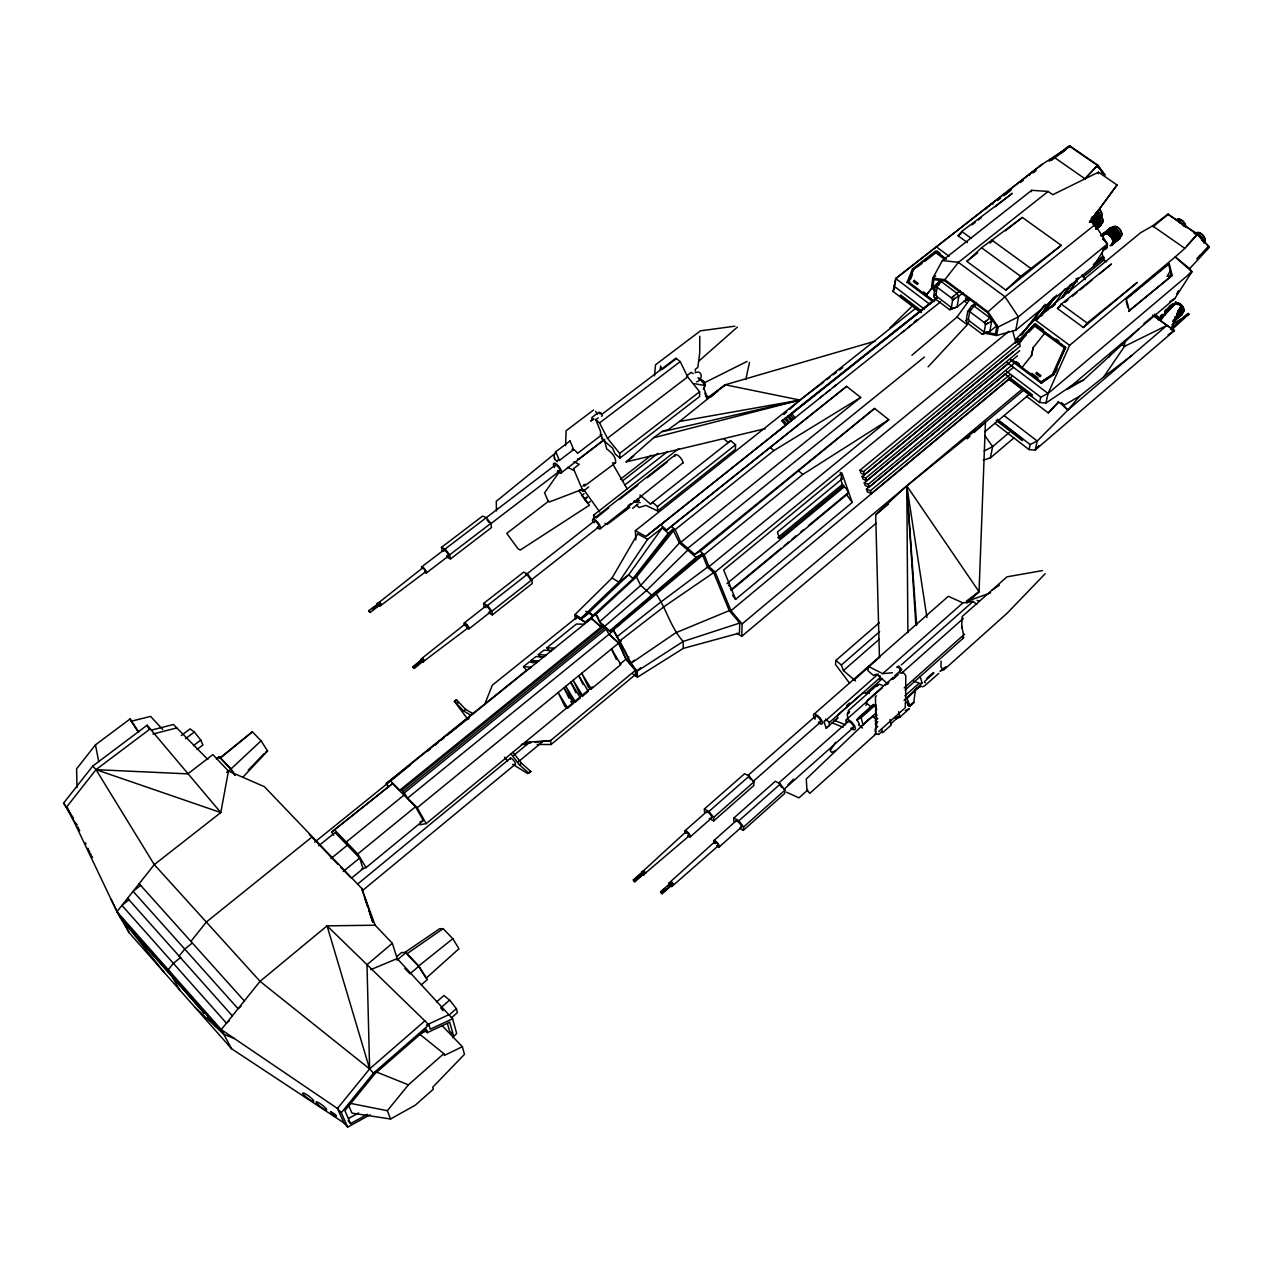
<?xml version="1.0" encoding="UTF-8"?>
<svg xmlns="http://www.w3.org/2000/svg" width="1273" height="1273" viewBox="0 0 1273 1273"><rect width="100%" height="100%" fill="white"/><g stroke="black" fill="none" stroke-linecap="round" stroke-linejoin="round"><path stroke-width="1.5" d="M660.942 892.373L664.983 888.57M699.8 336.311L699.72 353.082L697.827 367.356L695.424 369.186L695.169 371.159M905.31 702.585L905.294 707.693L878.656 731.577M905.66 702.282L905.787 675.581L903.05 672.208M704.51 812.476L704.399 808.976L744.61 773.713L749.24 776.069L753.855 781.988L753.823 785.536L713.723 820.91L709.156 818.412M639.937 494.958L650.455 504.028L730.654 440.697L735.571 444.77L735.46 449.258L657.632 510.966L645.968 505.381L639.126 507.513L636.373 505.126M557.303 461.542L554.598 459.187L554.344 456.657M941.097 661.148L940.938 666.877L943.595 670.123L1007.293 613.061L1045.149 573.741M696.108 557.399L679.432 542.95L672.812 529.425L668.261 533.26L662.167 527.977L647.591 539.338L637.662 533.848L612.027 578.037L575.014 614.573L581.013 618.264L589.128 612.313L592.836 615.655L595.318 613.65L599.599 621.797L609.672 630.931L696.108 557.399L701.614 554.328L702.664 555.235L707.454 567.217L713.692 572.627L729.254 610.626L739.74 623.038L739.438 633.079L683.267 648.418L637.487 677.172L632.649 673.91M736.828 633.302L741.729 636.341L742.127 623.929L730.988 610.738L715.171 572.07L708.95 566.676L704.16 554.662L700.214 551.257L694.708 554.36L680.784 542.282L675.183 529.632L671.301 526.274L666.75 530.141L660.687 524.874L645.904 536.506L635.37 530.682L915.844 308.161M565.562 445.63L566.087 430.767L593.6 409.97M966.844 603.163L979.032 591.706L985.445 422.286L1023.46 390.397M961.656 628.003L962.133 616.562L1006.959 576.844L1042.539 570.575M379.863 602.702L368.756 610.626L369.17 611.47M368.836 611.151L369.822 611.804M1124.871 340.464L1124.489 346.383L1103.691 376.935L1079.599 396.205L1063.369 405.594L1058.149 401.886M379.449 606.028L378.686 605.932M370.204 612.456L380.834 604.039M733.694 821.292L733.932 817.934L775.321 781.272L780.317 783.993L784.964 790.167L784.566 793.588L743.305 830.346L740.011 828.437M743.305 830.346L743.575 827.004L738.881 820.783L733.932 817.934M853.96 680.148L880.041 656.788M654.449 375.869L655.563 364.762L700.436 330.837L734.871 326.19M660.146 370.523L660.623 365.988L661.976 369.6L676.504 358.588M879.468 622.577L835.931 660.385L835.502 664.474L849.616 683.267M879.961 677.793L829.407 722.428L829.057 725.674L826.225 728.204L823.949 721.759M422.445 568.267L424.37 569.19L425.643 571.768L379.593 606.394M920.618 312.362L893.057 291.469L895.731 278.564L1040.343 165.585L1070.132 146.045L1097.756 165.14L1104.869 174.974L1097.549 165.554L1069.129 145.902L1049.207 161.194M894.935 285.2L895.731 278.564L1042.555 164.058M915.335 691.048L913.728 702.362L909.606 706.054M934.875 290.021L932.838 287.109L933.889 279.63L945.043 281.031L987.434 312.633L996.823 326.652L995.438 334.019L986.034 332.221M938.917 285.009L935.098 287.03L938.917 281.81L941.193 281.54L956.994 293.331L958.76 296.641L957.121 306.92L949.594 309.689L951.902 307.843L937.199 296.8L936.053 294.652L937.421 285.2L935.098 287.03L933.73 296.482L934.891 298.63L949.594 309.689L957.121 306.92L967.735 298.407L967.448 300.157L965.427 298.646M938.408 285.263L938.917 281.81L941.59 279.694M875.76 716.206L875.665 710.493L876.636 709.634L875.458 704.971L868.807 708.488M951.09 309.53L952.57 300.11L951.408 297.946L936.594 286.855L941.193 281.54M848.82 713.341L849.537 711.766L847.118 713.994L847.85 717.892M997.395 325.252L989.805 331.426L982.231 334.226L967.289 322.992L966.143 320.844L967.703 311.455L971.506 306.156L976.089 302.481M987.434 331.632L982.231 334.226L984.538 332.348L969.596 321.13L968.451 318.982L969.708 311.471M859.291 725.228L859.355 724.894A6.572 2.514 48.4 0 0 856.888 719.913L874.074 704.653M983.79 334.099L985.461 324.742L984.3 322.562L969.246 311.296L967.703 311.455M989.805 331.426L991.667 321.226L989.917 317.9L973.861 305.918L971.506 306.156M877.065 686.306L879.134 684.158L882.38 685.351M231.606 1048.777L221.263 1029.634L116.941 911.691L66.896 806.668L96.016 769.64L220.786 812.572L147.127 725.212L92.754 766.06L96.016 769.64L187.783 773.873L212.846 754.618L228.472 771.04L220.786 812.572L154.288 864.622L116.941 911.691L129.146 932.711L231.606 1048.777L343.933 1122.897L347.688 1127.098L370.061 1114.782M984.315 333.16L996.568 335.515L998.159 327.034L988.007 311.869L944.821 279.678L932.775 278.182L931.55 286.791L934.875 291.533M1031.464 191.65L1031.719 190.298L1048.14 191.459L1052.771 194.721L1098.504 172.157L1117.042 184.999L1089.545 222.425L1117.042 184.999M887.552 683.649L887.647 683.171A6.508 2.626 48.2 0 1 888.856 682.503M983.281 460.094L990.378 457.914L992.622 446.616L1009.218 432.549M996.568 335.515L1015.727 330.216L1018.368 316.85L1107.494 243.955L1094.605 224.239L1089.879 220.913M962.818 638.537L963.55 635.004L961.736 626.093M745.819 379.434L749.463 362.407M1033.199 347.609L1031.464 355.453L1033.199 347.609L1044.528 333.446M1171.144 328.275L1181.392 306.268L1175.966 302.306L1160.196 320.51L1174.39 330.582L1035.172 450.037L1029.03 449.592L1030.159 444.548L1037.224 441.031L1067.888 410.049L1079.599 396.205M1039.564 402.491L1040.757 397.128L1048.077 393.452L1191.926 271.817L1189.682 268.635L1175.202 256.923L1069.638 345.317L1048.077 393.452L1045.897 403.048L1039.564 402.491L1008.487 378.956M1098.153 173.685L1098.504 172.157M422.063 659.987L422.907 661.196L413.534 667.832L412.802 666.67L423.241 658.507M413.948 668.086L413.009 667.323M1085.296 279.63L1082.193 274.729M1099.967 218.192L1093.205 224.223L1099.808 218.876L1098.965 217.476M1097.406 226.196L1100.111 223.475L1101.081 224.159L1095.846 228.933M1103.325 236.157L1102.513 234.805L1106.317 231.702M422.7 662.055L468.193 627.78L467.08 625.361L465.106 624.041L420.79 659.239L421.824 661.196M1102.736 256.557L1093.475 264.784L1102.736 256.557L1104.184 257.592L1015.727 330.216M1115.132 228.742L1108.576 234.789L1115.132 228.742L1115.896 229.283L1109.324 235.33L1115.896 229.283M1107.494 243.955L1093.284 266.534M423.368 662.374L422.731 660.798M1112.761 238.449L1112.968 237.605L1113.509 238.99M1113.461 243.334L1119.969 237.462L1113.461 243.334L1112.475 242.634M866.07 705.385L867.327 700.357L893.375 677.284M1178.782 222.298L1179.8 221.979M465.106 624.041L465.488 625.441M1174.884 319.014C1174.518 322.467 1177.159 313.938 1181.058 313.556L1182.028 314.24L1174.438 320.923L1173.722 319.937M1168.121 334.831L1174.39 330.582L1171.478 329.993L1188.998 314.129L1188.059 313.46L1171.781 328.434M1199.166 256.557L1208.523 246.135L1197.511 234.089L1167.914 214.198L1152.59 225.878L1140.624 232.72L1034.901 319.666L1015.631 339.525M584.434 486.063L615.559 462.815C616.482 457.039 611.072 451.931 606.712 448.987L604.277 439.471L578.435 459.219A6.063 2.196 52.5 0 1 577.465 458.916M662.596 431.642L800.017 400.072L823.711 382.059M484.87 703.889L492.333 685.192L576.955 617.23L585.691 622.608L591.436 618.455L601.015 627.143L603.418 626.746L606.075 629.148L404.337 792.92L407.615 798.091L417.194 807.734L426.216 823.615L592.279 686.911M933.045 301.749L907.06 282.192L912.486 269.033L935.528 251.163L946.46 259.246M934.477 301.51L908.142 281.635L913.139 269.494L936.944 250.972L940.063 253.279M910.306 279.678L912.455 274.475M569.954 440.999L555.776 451.756L554.216 455.368L554.598 459.187M1052.66 373.928L1064.323 347.879L1065.644 347.577L1053.996 373.594L1041.362 381.884L1053.996 373.594M1010.348 359.957L1041.075 383.093L1053.328 374.469L1065.485 347.322L1034.328 324.281L1016.522 342.628M1055.476 372.321L1057.099 368.709M1054.267 157.391L1085.089 178.857L1097.756 165.14L1084.469 179.063M893.057 291.469L894.553 288.51M1176.666 314.176L1180.055 307.573M1031.719 190.298L942.386 260.535L932.775 278.182L935.655 275.907M633.859 880.805L633.333 879.914L643.788 870.732M634.288 881.473L633.668 880.311L642.626 872.435M643.533 873.517L634.559 881.155M634.225 881.218L634.956 881.712L645.363 872.594M643.613 874.631L689.266 835.788L688.232 833.385L685.924 831.842L641.608 872.435M644.186 874.901L641.56 871.575M685.924 831.842L686.211 833.21M1070.657 290.005L1077.96 278.405M1068.524 292.965L1078.024 277.896M835.549 742.239L830.203 750.609L831.667 752.407L835.82 750.513M1138.985 328.991L1083.657 379.927L1067.267 389.363L1174.804 298.582L1191.926 271.817L1175.202 256.923L1184.892 248.378L1197.511 234.089L1186.993 245.737M647.591 539.338L618.949 582.079L581.013 618.264M1091.9 218.717L1091.645 217.317M1108.863 357.172L1111.074 353.942M1099.204 219.974L1093.746 224.096M1100.333 225.862L1099.792 224.478L1100.333 225.862L1096.133 229.331M1103.627 235.155L1103.086 233.755L1110.358 227.899L1111.106 228.933L1102.291 236.142M1052.405 306.825L1064.912 288.939M559.277 471.917L544.573 492.842L548.265 501.276L549.522 501.928L582.238 489.373M1109.754 235.68L1116.58 229.84L1116.803 231.193L1110.454 236.38L1109.754 235.68L1116.58 229.84M1110.454 236.38L1117.264 230.54M1111.393 237.208L1112.093 237.892M1105.998 247.996L1102.561 250.59L1105.601 248.362M703.396 389.363L705.353 384.669L702.807 381.088L697.97 377.779M1111.95 245.037L1119.556 238.672L1110.74 245.307M662.167 527.977L628.719 574.76L589.128 612.313M911.914 355.247L957.01 317.041L970.392 298.566M1041.298 315.847L1056.606 295.177M1041.266 315.752L1055.412 296.689M1018.591 344.394L1025.672 334.974M1037.479 319.268L1053.996 297.277M1018.48 344.028L1025.577 334.64M1036.206 320.525L1052.755 298.598M1179.991 223.205L1181.201 223.236M612.027 578.037L618.949 582.079L628.719 574.76L632.967 578.531L668.261 533.26M1014.931 343.28L1018.575 338.602M1022.235 333.94L1045.404 304.342M138.725 732.055L130.117 718.959L95.459 744.848L76.603 768.828L77.016 787.669M944.821 279.678L958.41 262.365L1048.14 191.459M1014.82 342.93L1017.27 339.811M1020.93 335.149L1044.115 305.631M77.319 824.936L74.12 821.356L63.65 803.056L92.754 766.06M1011.43 359.575L1021.964 367.515L1031.687 355.39M672.812 529.425L635.975 576.048L592.836 615.655M179.127 956.134L184.76 949.085L192.255 943.038M190.902 941.384L206.337 922.05L312.315 836.759M673.831 530.316L636.691 576.685L595.939 614.207M1165.893 310.039C1165.05 314.256 1170.555 301.303 1173.579 305.297M933.268 300.762L926.028 295.304L933.077 286.536M933.316 286.505L926.028 295.304M341.275 1112.745L373.482 1073.139L428.937 1024.829L327.066 925.853L260.058 981.324L221.263 1029.634L337.456 1108.481L341.275 1112.745L347.688 1127.098M442.081 1025.64L462.37 1046.692L464.47 1054.33L432.677 1087.269L433.313 1089.211L415.284 1105.203L390.556 1118.999L387.342 1110.708L408.426 1084.851L443.847 1053.646L419.088 1033.708M1181.758 314.733L1180.898 313.858L1181.758 314.733L1174.438 320.923M1038.927 445.55L1035.172 450.037L1037.224 441.031L1004.111 415.619M967.369 242.554L958.123 235.776L961.767 231.447L1012.321 193.337L995.279 206.687M936.18 293.586L933.73 296.482L936.053 294.652M1083.371 327.479L1087.142 323.024L1137.33 282.383L1083.371 327.479L1057.481 308.527L1061.221 304.104L1111.504 263.988L1099.49 273.886M671.492 882.173L660.607 891.752L661.021 892.516M714.821 841.708L668.93 883.112L669.503 884.624M661.355 892.946L662.294 893.646L661.61 892.644M670.839 886.024L671.889 886.454L671.157 884.99M704.892 385.289L704.096 381.614L699.163 378.288M679.432 542.95L640.717 585.405L599.599 621.797M696.633 381.884C703.603 379.8 702.075 369.106 695.153 372.782M1189.682 268.635L1209.35 247.296L1208.523 246.135M1196.684 258.865L1200.63 254.632M928.097 366.847L967.289 324.774L957.01 317.041M1158.955 319.618L1175.966 302.306M242.761 777.294L267.585 751.054L261.076 740.806L252.372 731.816L219.513 758.262M248.219 770.229L264.036 753.648M452.647 1037.606L456.673 1033.453L452.615 1018.766L397.192 958.585L392.339 943.293L375.153 925.216L361.659 888.315L264.338 786.65L228.472 771.04M1017.636 342.437L1033.947 325.617L1035.522 325.299L1065.644 347.577M1019.259 340.925L1035.681 323.994L1043.462 329.755M1020.596 340.687L1026.022 335.085M1028.743 332.285L1035.522 325.299M1048.284 412.929L1058.611 401.997L1048.284 412.929L1026.499 396.285M788.003 784.693L793.636 779.124M889.859 327.925L913.155 305.17M904.085 700.373L922.129 682.98M868.759 719.277L806.255 779.06L806.987 789.992L809.739 793.365L875.999 733.948L875.76 718.561M873.485 715.776L862.442 725.339M234.821 775.273L230.811 769.115L261.076 740.806M1005.877 290.117L1020.66 276.321L1061.284 245.355L1022.314 217.444L981.578 247.758L966.844 261.363L1005.877 290.117L1061.284 245.355M879.436 657.664L875.681 514.785L906.79 485.856L985.445 422.286L974.195 432.47M967.178 438.819L969.978 436.273M1170.46 329.261L1188.059 313.46M909.877 706.181L914.03 702.457L911.261 703.762M878.513 734.585L881.409 731.975M890.543 724.019L899.247 716.222L895.142 718.115M895.874 719.006L899.979 717.113L909.447 708.615L905.31 710.541M783.834 414.552L786.778 411.927M789.721 409.285L800.017 400.072L725.196 384.796L707.677 397.765M833.926 721.409L834.324 720.375L845.622 724.862M834.849 720.582L837.348 718.338L837.714 715.155L863.03 692.798L869.475 693.308M875.124 724.082L877.797 721.696M926.649 678.493L933.268 672.574L933.936 673.115L924.675 681.405L925.089 682.758L924.437 682.217M918.788 687.293L907.06 698.4L909.924 705.831M875.203 728.824L877.861 726.437M807.703 790.024L798.967 797.853L786.475 792.172M876.222 712.832L862.967 724.655L861.153 717.686L875.729 704.733M904.196 687.897L964.568 634.097M874.249 717.542L877.192 714.917M905.087 690.03L963.836 637.63M875.076 721.027L877.749 718.64L876.492 717.383M904.96 695.806L919.201 683.092L913.553 681.182M988.007 311.869L1005.002 296.768L1100.413 220.324L1099.983 219.481L1099.57 220.452M667.673 886.183L670.378 883.78M857.493 718.545L873.421 704.383M663.233 892.102L671.317 884.926M662.231 893.71L671.651 885.34M719.165 846.991L741.252 827.339M784.025 789.292L853.196 727.742M743.575 827.004L784.964 790.167M894.601 675.883L900.807 670.378L897.847 666.75L898.77 665.938L901.73 669.566L900.552 670.171M846.465 719.579L882.141 687.945M885.117 685.32L888.093 682.678M892.994 679.193L898.483 674.324M901.761 673.051L963.359 618.439M876.429 695.822L875.458 696.681L875.76 716.413M713.867 840.562L735.985 820.942M778.805 782.959L848.073 721.52M738.881 820.783L780.317 783.993M422.604 567.901L377.19 603.895M699.052 360.927L737.338 327.113M887.949 683.999L876.524 674.197L873.453 675.438L867.852 670.632L868.409 666.416L882.714 673.656L962.897 602.893L973.097 601.397L976.789 604.42M846.609 705.608L849.584 702.982M826.225 728.204L837.952 717.813M865.656 693.403L882.444 678.493M896.685 667.37L897.592 666.559M877.988 684.365L848.486 710.461L847.898 713.946M901.236 664.967L973.097 601.397M942.545 669.232L940.126 671.38L946.157 666.972L943.77 668.166M765.264 428.667L626.189 461.892L653.686 437.737L662.851 430.942L668.102 429.765L679.607 421.427L725.196 384.796L875.188 341.148M690.205 836.886L711.655 817.998M753.25 781.367L820.512 722.125M713.723 820.91L713.644 817.425L753.855 781.988M878.243 673.958L826.304 720.057A6.333 2.371 48.7 0 1 824.427 720.629M813.861 714.344L948.353 596.289L962.897 602.893M684.985 830.744L706.467 811.888M748.11 775.321L815.436 716.19M704.399 808.976L708.966 811.442L749.24 776.069M671.778 886.581L718.227 845.845M451.485 1017.764L457.405 1012.592L456.402 1008.677L449.64 1000.101L443.943 995.518L436.512 1001.962M855.472 680.928L843.426 670.537L841.326 665.031L879.627 631.694M843.426 670.537L879.372 639.173M448.971 1015.154L456.402 1008.677M425.071 1020.707L369.616 1068.906L337.456 1108.481L343.933 1122.897M449.64 1000.101L440.713 1007.866L442.972 1010.73M701.614 554.328L609.942 631.472L605.073 627.048L608.908 634.304L618.567 643.072L625.934 659.223L635.322 670.378L635.545 674.499L551.066 744.514L537.19 744.482M421.443 984.665L427.378 979.574L418.944 966.159L405.976 952.554L401.616 952.506L397.176 956.262M967.178 601.858L979.032 591.706L906.79 485.856L907.888 632.713M1177.811 311.058L1180.819 308.48L1179.578 308.066M1178.241 311.79L1181.264 309.212L1181.662 310.023L1177.143 313.89M1177.796 312.681L1181.662 310.023M1181.949 310.771L1176.141 316.722L1182.156 311.567L1180.994 310.58L1182.156 311.567M1181.296 312.553L1182.283 312.999L1181.28 311.821L1175.265 317.693L1176.252 318.155L1182.283 312.999A6.11 3.724 48.4 0 0 1182.537 306.236A6.11 3.724 48.4 0 0 1175.154 303.292M1181.233 312.935L1175.218 318.091L1175.997 319.38L1175.043 318.696M1062.589 405.244L1067.888 410.049L1166.959 325.379L1174.39 330.582M1176.252 318.155L1182.267 312.283M418.944 966.159L409.986 973.813L404.798 968.355M1182.203 313.619L1173.229 321.114L1179.896 315.927L1179.387 314.877M990.378 457.914L1014.247 437.626M1165.527 310.501L1172.863 304.311M1174.581 305.154L1173.42 304.167L1165.113 311.599L1171.128 306.475M1167.898 310.341L1167.389 309.291L1174.072 304.104M1168.964 310.31L1168.678 309.275L1174.708 304.152M1169.41 309.053L1172.417 306.491M710.843 397.001L718.02 390.891M720.9 388.456L725.196 384.796M702.664 555.235L613.315 629.928C622.004 643.104 626.396 659.112 637.184 671.157L637.487 677.172M397.033 960.16L405.976 952.554M392.339 943.293L366.99 964.711L369.616 1068.906L373.482 1073.139M741.729 636.341L876.174 523.219M984.92 431.706L1030.239 393.564M1172.131 275.493L1128.721 311.137L1172.131 275.493L1169.282 263.782L1165.511 266.073M742.127 623.929L1022.537 388.822M875.681 514.785L888.427 504.092M1138.953 288.303L1125.682 299.426L1169.282 263.782M1141.913 285.836L1147.8 280.887M1150.76 278.421L1155.184 274.713M1159.608 271.006L1162.551 268.539M730.988 610.738L1009.043 379.179M989.917 317.9L984.3 322.562L986.623 320.685M241.074 1006.227L238.051 1008.725L133.108 891.307L140.587 885.451M1012.146 376.299L871.369 493.526L867.406 491.935L866.452 489.15L1005.622 373.594M1008.534 363.314L864.272 482.801L865.242 485.602L869.188 487.177L1013.403 367.404M735.587 599.36L852.226 502.453L841.899 472.919L723.685 569.986L735.587 599.36L732.516 595.191M229.411 1020.707L226.451 1023.158L121.953 905.389L129.289 899.613M512.621 764.293L527.563 773.459L530.857 771.502L521.5 763.275L512.971 752.2M527.563 773.459L530.857 771.502M866.452 489.15L870.414 490.741L1009.855 374.771M938.79 673.385L924.819 685.654L922.511 686.784L920.347 685.972M700.214 551.257L874.583 408.458L888.825 419.708L708.95 566.676M730.973 589.765L781.065 548.313M784.104 545.799L788.655 542.027M791.695 539.513L796.246 535.742M800.797 531.987L803.836 529.473M808.387 525.701L846.338 494.29A5.283 2.355 50.4 0 0 847.818 491.808A5.283 2.355 50.4 0 0 844.285 486.811L842.312 484.456L840.992 479.714M1012.862 351.984L862.123 476.516L865.863 477.996L1019.768 350.648M510.966 753.855L519.511 764.93L521.5 763.275M731.975 589.685L847.42 494.131M635.322 670.378L550.572 740.552L534.931 742.382M633.859 674.419L637.057 676.584L636.771 670.982L640.685 667.752M862.123 476.516L863.03 479.173L866.77 480.653L1017.461 355.835M864.272 482.801L868.234 484.376L1015.663 362.073M1057.481 308.527L1060.489 306.045M1064.976 302.338L1067.983 299.855M1072.487 296.148L1076.99 292.44M1079.981 289.973L1091.995 280.076M842.312 484.456L777.883 537.54L779.394 538.352L843.84 485.22M726.947 583.623L844.285 486.811M636.771 670.982L630.421 663.424L634.336 660.194M859.975 470.23L863.508 471.631L1019.355 343.01L1020.214 346.161L864.59 474.765L861.041 473.365L859.975 470.23L1015.695 341.912L1019.355 343.01M362.598 890.495L515.326 764.261M518.318 761.795L542.33 741.952M351.253 878.354L363.076 868.647L359.654 858.034L335.07 832.542L318.648 845.813M1083.1 277.068L1103.914 259.963L1101.909 252.881M361.516 869.188L366.035 867.613L423.352 820.512L415.507 806.764L392.466 783.595L331.712 832.017L333.717 835.247M840.275 472.283L842.105 478.903L777.453 532.066L779.394 538.352M619.808 664.251L625.934 659.223M635.959 675.088L635.736 670.553L626.221 659.255L628.83 657.091M567.694 708.09L558.099 692.512L564.878 706.388L567.694 708.09L573.502 703.301L563.955 687.738L568.999 698.145M575.428 701.996L565.785 686.227L572.611 700.309L575.428 701.996L580.393 697.906L570.781 682.137L575.873 692.719M582.779 695.949L573.168 680.196L579.931 694.278L582.779 695.949L588.333 691.366L578.769 675.613L582.97 684.428M591.261 688.964L581.713 673.21L588.412 687.309L591.261 688.964L620.842 664.601L611.47 648.864L616.355 659.462M357.554 884.13L510.505 758.072M513.512 755.605L530.029 741.984M252.372 731.816L220.324 758.119L230.811 769.115M632.967 578.531L635.975 576.048L640.717 585.405L652.269 595.653L655.897 593.695C666.463 608.51 670.553 627.605 683.171 641.465L683.267 648.418M1119.985 236.014L1113.684 241.997L1119.985 236.014L1118.983 235.569L1112.634 240.772M1112.634 243.207L1116.437 240.104L1116.135 239.006M1113.286 243.223L1117.726 240.024M715.171 572.07L1008.98 331.235M1110.82 236.81L1117.853 231.225L1118.442 232.02L1112.077 237.224L1110.82 236.81L1117.853 231.225M1111.409 237.621L1118.442 232.02M366.035 867.613L357.777 853.944L415.507 806.764M1118.903 232.784L1111.695 238.099L1118.903 232.784L1119.317 233.643L1112.125 238.942L1119.317 233.643M417.194 807.734L621.431 640.844M1119.635 234.423L1113.509 240.47L1119.858 235.266L1118.665 234.248L1119.858 235.266M343.217 871.496L359.654 858.034M1112.682 241.552L1118.983 235.569M1115.021 240.549L1117.551 238.481M1114.862 240.899L1117.408 238.815M555.33 453.204L496.263 501.323L496.47 510.966M609.942 631.472L619.585 624.518M407.615 798.091L614.366 629.896M1102.736 234.264L1111.568 227.628L1112.109 228.726L1105.744 233.898L1104.55 232.895L1105.107 233.993M1105.203 232.8L1111.568 227.628M1102.354 235.473L1112.204 227.644L1113.254 228.854L1106.157 233.914L1105.839 232.816L1112.952 227.772M1113.652 227.994L1107.287 233.166L1114.432 228.328L1113.652 227.994L1114.48 229.347L1114.432 228.328M1152.956 226.785L1168.566 214.071M1096.005 226.833L1101.081 222.711L1100.095 222.266L1096.276 225.353M388.281 786.698L386.276 783.372L390.27 780.651L399.77 790.199L401.695 790.278L603.418 626.746M1096.053 227.612L1101.081 222.711M1096.005 228.281L1101.081 224.159M694.708 554.36L874.583 408.458M1096.355 228.79L1100.684 225.369M987.784 322.865L985.461 324.742L991.667 321.226M704.16 554.662L802.865 474.415L888.825 419.708M330.885 858.607L347.322 845.24L346.256 842.01L403.955 795.148L403.016 791.599L604.755 627.939L604.627 626.348L646.493 590.513L687.754 550.159L687.738 548.313L924.373 357.077M1099.267 214.198L1091.788 219.672L1099.267 214.198L1098.838 213.307L1091.343 218.781L1098.838 213.307M180.734 957.391L173.367 963.343L168.275 969.724L171.935 976.232M1099.601 215.01L1092.982 220.356L1093.236 221.231L1099.84 215.885L1098.615 214.835L1099.84 215.885M1098.854 215.726L1092.25 221.072L1093.236 221.231M1092.329 221.566L1098.949 216.219L1100.031 217.492L1093.364 222.807L1092.377 222.377L1098.949 216.219M967.289 322.992L969.596 321.13M1092.345 222.823L1099.983 216.665M1093.507 222.441L1097.469 219.242M1094.398 223.125L1096.976 220.77M1093.507 224.637L1099.983 219.481M1094.048 225.48L1100.413 220.324M1094.685 225.066L1098.504 221.979M1094.35 226.26L1100.715 221.104L1095.878 226.069M576.542 616.657L585.373 622.099L591.165 617.914L600.776 626.634L603.402 624.502M399.77 790.199L601.015 627.143M1096.324 226.133L1100.095 222.266M976.916 303.451L969.246 311.296L971.57 309.434M680.784 542.282L860.659 397.447L846.625 386.356L671.301 526.274M585.373 622.099L593.218 615.782L585.835 611.279M591.165 617.914L599.567 610.992M386.276 783.372L526.115 670.632M390.27 780.651L591.436 618.455M314.733 842.137L410.304 765.073M427.251 751.404L430.338 748.922M434.952 745.198L438.039 742.716M441.126 740.218L444.197 737.735M447.284 735.253L468.862 717.845M1095.098 213.816L1097.756 211.684L1098.344 212.511L1091.725 217.858M1095.019 215.073L1098.344 212.511M331.712 832.017L392.466 783.595M966.143 320.844L968.451 318.982M967.448 300.157L969.549 298.471M465.727 709.475L456.371 699.673L454.381 701.264L463.738 711.082L465.727 709.475L472.872 713.564M575.81 618.98L575.444 615.145L581.331 618.773L589.16 612.472M523.474 666.622L531.016 667.179L526.497 670.394L523.474 666.622L529.266 661.944L536.856 662.469M533.037 663.042L531.032 660.528L535.997 656.534L543.698 656.963M540.373 657.139L538.368 654.64L543.921 650.169L551.67 650.519M546.849 647.814L554.614 648.148L549.841 651.569L546.849 647.814L576.383 624.041L584.355 624.184M675.183 529.632L773.873 450.578L860.659 397.447M452.822 938.678L458.948 948.751L426.105 978.237L418.499 966.143L452.822 938.678L443.099 928.654L439.599 928.765L404.464 952.729M781.924 420.854L783.15 419.867L786.682 424.339L785.457 425.309L781.924 420.854L933.395 300.412M645.904 536.506L785.68 425.118M819.844 397.892L822.947 395.41M826.066 392.943L830.076 389.777M833.083 387.374L836.425 384.685M901.316 333.001L904.419 330.534M907.522 328.068L911.484 324.87M914.587 322.387L917.69 319.921M660.687 524.874L940.572 301.828M953.732 296.084L951.408 297.946L960.049 290.896M954.877 298.264L952.57 300.11L963.327 292.981M666.75 530.141L846.625 386.356M934.891 298.63L937.199 296.8M787.732 416.621L788.91 415.682L792.283 419.931L791.106 420.87L787.732 416.621L936.753 298.137M790.485 414.807L791.886 413.693L795.068 417.735L793.668 418.833L790.485 414.807L937.087 298.232M914.094 322.069L917.117 319.666M650.455 504.028L652.588 502.358L657.489 506.574L657.632 510.966M730.654 440.697L728.331 442.543L723.987 438.93M932.838 287.109L941.829 279.98M966.844 261.363L977.632 252.818M989.948 243.063L993.035 240.613M1005.368 230.859L1022.314 217.444M657.489 506.574L735.571 444.77M616.498 637.121L660.098 602.59L707.454 567.217M600.283 528.677L640.669 496.931M488.482 612.822L492.333 614.891L532.241 583.511L531.875 579.804L527.563 574.107L523.649 572.15L483.629 603.45L484.138 607.126M608.208 523.744L629.785 507.338M632.586 508.357L638.155 503.965M771.549 436.4L784.47 426.216M654.943 529.313L666.272 520.402M483.629 603.45L487.479 605.502L527.563 574.107M414.266 668.452L422.907 661.196M469.053 628.83L490.376 612.074M531.875 579.486L598.819 526.911M492.333 614.891L491.855 611.231L531.875 579.804M627.907 505.938L630.883 503.599M682.901 462.863L640.956 496.327A5.919 2.212 51.9 0 1 639.444 497.138M593.886 518.748L593.616 515.151L678.668 448.685M1009.696 190.934L1003.585 195.708L1011.414 189.709M1020.405 182.564L1023.46 180.177M997.586 200.513L1000.658 198.111M1032.912 172.905L1035.983 170.502L1033.421 172.46M592.693 519.479L675.167 454.954M596.353 517.888L608.653 507.911M619.426 499.477L637.916 485.013M647.145 477.773L667.179 462.115M958.123 235.776L961.21 233.357M972.063 224.86L975.15 222.441M978.253 220.022L981.34 217.588M464.231 622.99L485.586 606.266M525.574 574.95L594.157 521.246M622.322 481.035L657.759 453.443M624.677 485.077L667.736 451.485M1051.8 160.143L1070.132 146.045L1066.074 148.114M1060.87 153.508L1065.453 149.928M587.092 496.931L584.482 498.952L582.541 496.247M584.434 499.828L587.028 497.807M590.338 501.435L587.728 503.471L585.23 499.987M620.476 479.205L651.283 455.241M921.954 263.575L913.139 269.494M924.898 261.283L935.209 253.295M601.652 438.755L612.552 448.08L615.034 453.825L619.951 458.041L699.641 396.476L699.641 391.75L687.643 376.888L680.212 361.612L675.963 358.143L601.62 414.521M579.565 489.548L583.066 491.314L588.699 486.954M581.459 495.706L584.068 493.685M626.189 461.892L633.827 455.973M226.658 772.393L231.081 768.972L235.028 775.05M216.505 759.042L219.449 756.767L231.081 768.972M619.951 458.041L619.696 453.411L699.641 391.75M582.748 486.238L585.166 484.361L583.718 484.822M620.269 640.526L664.411 606.409L713.692 572.627M548.727 501.085L506.765 533.387L517.984 548.774L520.259 550.047L589.383 505.222L578.976 490.741M197.06 749.431L202.9 744.976L200.784 740.074L194.355 732.007L190.091 728.888L181.307 735.555M686.736 375.837L691.271 372.368L693.18 373.626M560.9 473.047L604.691 439.551M619.696 453.411L607.46 438.262L687.643 376.888M446.839 557.24L450.515 558.927L491.521 527.547L490.789 523.41L486.302 517.665L482.562 516.09L441.445 547.374L442.32 551.48M1035.347 169.675L1028.95 174.576L1029.571 175.403M1103.691 376.935L1131.665 355.549M421.793 566.787L443.736 550.063M441.445 547.374L445.12 549.045L555.283 465.059M372.098 608.685L378.192 604.039L377.047 603.163M193.464 745.66L200.784 740.074M601.97 434.682L577.576 453.315L576.733 452.233A6.063 2.196 52.5 0 0 572.086 449.337M372.909 609.783L379.004 605.136M450.515 558.927L449.671 554.837L490.789 523.41M426.312 572.993L448.223 556.253M490.805 523.696L559.563 471.137M595.303 419.326L599.535 422.938L680.212 361.612M185.556 738.69L194.355 732.007M557.335 461.574L557.288 461.192A6.079 2.164 52.5 0 1 559.404 460.428L573.614 449.592L570.049 440.919M826.861 379.656L830.028 377.254M833.179 374.851L836.345 372.448M839.496 370.061L842.662 367.658M591.802 417.528L598.008 412.834L600.585 414.011L601.508 413.327L598.915 412.134M593.377 418.96L590.64 421.045L593.807 419.167M598.294 417.83L595.78 419.74L600.458 431.229L601.174 436.719M601.508 416.287L602.431 415.587M1055.317 304.215L1034.901 319.666L1069.638 345.317M150.421 728.713L96.016 769.64L154.288 864.622L260.058 981.324L369.616 1068.906L327.066 925.853L375.153 925.216M966.462 601.111L979.032 591.706M1188.521 274.873L1191.003 271.992M581.331 618.773L589.415 612.854L593.107 616.212C598.612 609.608 598.008 626.221 604.245 626.3L604.309 627.255L603.195 626.236L600.776 626.634M542.934 657.282L546.085 655.038L538.368 654.64M1041.075 383.093L1054.665 374.135L1053.328 374.469M443.099 928.654L406.803 953.875L418.499 966.143M630.708 663.472L675.82 632.745L729.254 610.626M991.826 590.354L999.416 585.166M1045.897 403.048L1074.253 383.953L1083.657 379.927M1172.099 324.52L1188.998 314.129L1178.273 321.305M637.184 671.157L683.171 641.465L739.74 623.038M1169.807 301.669L1174.804 298.582M1097.756 211.684L1097.66 212.941M1098.265 220.69L1098.026 219.306M216.856 758.342L219.449 756.767M1110.358 227.899L1110.597 229.235M1110.804 236.523L1110.899 235.33M1118.283 239.849L1118.06 238.512M348.07 1120.781L350.568 1123.582L367.42 1114.321M1200.503 237.765L1201.807 238.178L1201.075 238.576M348.5 1118.458L358.62 1112.936M265.357 752.263L267.585 751.054M609.672 630.931L613.315 629.928M856.888 719.913L861.153 717.686M984.156 450.976L992.622 446.616L984.697 435.398M899.629 670.982L900.807 670.378M899.852 673.099L902.7 672.51M890.877 679.496L895.333 677.236M998.159 327.034L1018.368 316.85L1005.002 296.768M704.828 382.568L747.028 361.437M1180.978 315.513L1179.737 314.781M920.284 683.585L922.034 682.726L920.22 676.965M916.003 688.629L920.252 686.64L914.937 689.695M462.37 1046.692L444.372 1055.444L443.847 1053.646M419.995 1033.915L426.901 1030.684M452.615 1018.766L430.258 1029.189L428.937 1024.829M424.768 1029.905L427.33 1032.642L449.719 1022.171L453.331 1035.029L449.544 1031.035L447.459 1023.667M468.193 627.78L466.618 626.921M426.407 1025.083L448.78 1014.724M1143.95 323.533L1153.593 315.752L1154.595 316.436M412.802 666.67L413.884 667.561M370.729 969.644L397.192 958.585M419.963 821.881L423.352 820.512M968.419 600.808L990.633 592.884M615.559 462.815L612.408 462.942M653.686 437.737L800.017 400.072L679.607 421.427M152.887 734.06L176.804 727.917L207.929 759.567M151.455 730.097L173.526 724.48L176.804 727.917M130.117 718.959L131.199 721.218L150.612 716.413L162.689 729.509M977.171 600.347L979.446 601.286M689.266 835.788L687.881 835.183M1034.328 324.281L1035.681 323.994M419.613 824.793L426.216 823.615M643.836 874.71L643.486 873.342M633.333 879.914L634.925 881.791M908.142 281.635L909.59 281.413M907.06 282.192L908.508 281.969L913.934 268.826L912.486 269.033M1201.362 239.053L1202.683 239.801L1201.776 239.913M523.219 743.75L531.032 742.827M882.714 673.656L892.437 672.749M1181.264 309.212L1180.819 310.103M524.985 742.318L550.572 740.552L551.066 744.514M668.93 883.112L669.821 883.589M671.396 886.326L671.396 885.371M660.607 891.752L662.119 893.105M874.36 734.203L878.227 734.155M521.325 744.434L527.277 744.45M531.032 660.528L538.702 660.989M425.5 571.879L424.577 571.434M942.386 260.535L958.41 262.365M1102.529 257.353L1104.184 257.592M390.556 1118.999L351.969 1113.111L348.245 1104.503M694.469 383.698L704.892 385.496L703.969 388.345L707.708 398.64M1100.715 221.104L1099.761 220.945L1100.954 221.948M1201.967 240.406L1203.192 241.44M705.449 395.983L708.918 396.587M1112.554 240.295L1113.509 240.47M349.391 1103.166L387.342 1110.708M1175.186 316.516L1176.141 316.722M421.283 659.462L421.299 660.464M669.518 883.398L669.264 884.242M832.081 722.841L843.14 727.249M194.992 1007.309L223.762 1034.281L234.327 1038.497M375.328 1071.548L408.426 1084.851M1177.509 220.69L1178.305 221.025M1196.906 234.105L1197.718 234.455M1098.997 217.031L1100.031 217.492M1100.143 223.046L1101.129 223.491A5.951 3.628 51.4 0 1 1100.111 223.666M1119.031 236.348L1120.033 236.794M595.653 411.322L597.308 414.537M591.85 418.737L592.9 419.231M1175.25 316.961L1176.236 317.423M866.515 703.587L867.502 704.049A6.556 2.562 48.3 0 1 871.13 707.263M573.916 461.765L579.199 464.343L573.502 468.703L583.066 491.314M840.562 478.139L842.105 478.903M637.025 499.318L639.285 500.591L637.105 499.525M567.503 467.302L574.33 470.676M634.75 500.575L637.296 501.833L636.42 502.533L633.859 501.26M699.163 379.322L700.214 379.847M604.93 523.267L607.269 524.476M489.182 611.836L489.707 612.122A3.771 1.098 51.6 0 0 489.946 610.117A3.771 1.098 51.6 0 0 486.604 606.378A3.771 1.098 51.6 0 0 485.793 607.73M463.738 711.082L470.867 715.171M424.498 660.655L422.907 658.73M570.686 701.614L573.502 703.301M672.701 884.369C675.549 885.292 669.423 879.277 671.364 882.985M671.285 886.469L670.139 885.403M1167.914 214.198L1197.686 234.773L1209.35 247.296L1208.379 246.628M1152.59 225.878L1184.892 248.378M1098.79 218.176L1099.808 218.876M1099.952 224.143L1100.922 224.828M1181.392 306.268L1175.472 301.972M1102.513 234.805L1103.484 235.489M1181.058 313.556L1182.028 314.24M1103.914 259.963L1106.571 261.856M1154.5 314.113L1160.896 318.696M1155.072 315.29L1159.735 318.632M1153.433 315.545L1159.878 320.175M1152.701 315.099L1166.959 325.379L1124.489 346.383L1121.338 344.076M991.556 239.865L1030.621 268.269M961.767 231.447L971.028 238.21M1061.221 304.104L1087.142 323.024M981.578 247.758L1020.66 276.321M958.076 262.127L1005.336 297.023M936.467 246.946L949.085 256.271M1055.922 338.968L1059.025 341.259M944.661 258.053L936.689 252.149L935.257 252.34L944.534 259.215M1033.947 325.617L1064.323 347.879M965.57 298.216L968.705 300.539M964.138 300.858L967.257 303.181M923.514 291.883L926.617 294.206M1016.315 361.691L1019.434 364.03M1031.846 373.371L1038.052 378.033M1011.717 359.638L1042.428 382.743M1061.316 402.539L1064.339 404.814M895.731 278.564L929.847 304.295M1007.023 362.503L1048.077 393.452M893.71 285.916L924.453 309.164M1006.45 371.175L1040.757 397.128M921.652 310.978L900.504 294.954L900.313 296.577L921.429 312.569M1005.161 374.214L1032.26 394.741L1031.926 396.301L1009.362 379.211M997.332 419.278L1030.159 444.548M997.968 420.17L1022.601 439.121L1022.283 440.585L996.138 420.456M994.754 423.161L1029.03 449.592M644.806 872.626L645.857 872.976L643.422 870.843M769.974 447.38L773.873 450.578M798.919 471.169L802.865 474.415M661.753 893.519L660.878 892.612M701.264 380.563L704.24 384.207M835.931 660.385L841.326 665.031M858.543 724.576L862.505 728.029M593.616 515.151L596.305 517.522M825.62 719.102L829.407 722.428M519.511 764.93L528.868 773.157M612.95 629.896C618.821 641.019 626.3 651.012 630.421 663.424M609.099 634.193L618.805 642.992L626.221 659.255M369.186 610.849L370.077 611.979M369.504 611.867L369.584 611.247M670.155 883.764L671.301 885.053M670.537 885.928L669.805 885.021M421.713 659.653L413.63 667.418M1063.369 405.594L1067.888 410.049M1118.315 238.274L1119.206 239.165M1103.086 233.755L1103.977 234.646M401.695 790.278L404.337 792.92M334.815 830.155L357.777 853.944M309.323 834.42L337.918 864.287M340.671 867.152L350.282 877.192M486.986 519.957L488.243 521.437A3.803 1.193 52.3 0 1 488.784 522.248M379.927 603.911C383.221 607.205 378.797 599.917 379.163 602.797M378.145 603.879L379.529 605.916M139.139 883.701L244.321 1000.912M63.65 803.056L73.516 818.284M127.602 898.261L232.323 1015.854M118.914 915.096L157.454 959.269L119.901 916.783L111.069 899.343M222.934 1032.721L183.805 988.469L223.762 1034.281M907.219 703.126L909.161 706.515M873.771 717.176L875.044 718.72M119.901 916.783L164.312 972.556M445.12 549.045L449.671 554.837M468.018 719.627L454.381 701.264M708.966 811.442L713.644 817.425M1097.549 165.554L1104.869 174.974M504.522 757.18L507.641 761.238M487.479 605.502L491.855 611.231M992.988 204.11L992.351 203.266L986.129 208.024L986.766 208.867M1167.548 310.437L1166.307 309.705L1167.023 310.692M1174.247 319.666L1174.963 320.653M1111.504 236.412L1112.077 237.224M1099.204 225.226L1099.936 226.244L1098.694 225.528M1104.757 234.105L1103.5 233.389L1104.232 234.407M1111.711 243.7L1112.459 244.734M1172.338 304.581L1173.054 305.568M1117.185 231.622L1117.758 232.418M846.338 494.29L852.226 502.453M1181.79 223.921L1182.362 224.732M583.655 489.548L599.694 511.905M131.199 721.218L138.311 732.118M456.371 699.673L458.264 703.014M172.889 977.935L179.588 989.853M77.939 826.877L78.417 828.182M91.99 856.411L92.563 857.461M85.402 842.774L86.055 844.015M599.535 422.938L607.46 438.262M90.574 853.658L91.322 855.106M79.706 830.744L78.815 828.994M1092.202 218.654L1092.648 219.545M1112.538 237.987L1112.968 238.831M1097.963 213.434L1098.408 214.325M1098.344 225.655L1098.901 226.737L1097.708 225.735M1118.06 232.911L1118.474 233.755M1110.915 227.724L1111.456 228.806M1168.041 309.228L1168.55 310.278M1173.372 320.016L1173.881 321.067M1173.42 304.167L1173.929 305.202M89.11 850.698L89.826 852.146M122.351 918.581L129.146 932.711M147.127 725.212L148.782 728.777M87.98 848.311L88.474 849.377M350.568 1123.582L344.888 1110.677L374.867 1073.807L426.232 1029.045L427.33 1032.642M555.776 451.756L559.404 460.428M612.997 464.374L627.191 488.991M638.044 501.848L640.128 502.724M704.876 393.086L706.69 398.067M865.863 477.996L866.77 480.653M868.234 484.376L869.188 487.177M870.414 490.741L871.369 493.526M863.508 471.631L864.59 474.765M364.571 897.115L368.088 907.84L361.659 888.315M1076.099 278.421L1077.149 281.954M1106.587 232.943L1106.889 234.041M1112.204 227.644L1112.507 228.726M1012.576 330.598L1015.695 341.912M1126.128 301.096L1127.862 307.795M1126.51 299.616L1129.549 311.344M1168.455 263.591L1171.303 275.302M881.68 729.111L882.555 732.755L891.291 724.926L890.002 719.452M898.706 711.639L899.979 717.113M907.188 701.678L908.047 705.513M95.459 744.848L98.721 761.62M915.876 625.123L906.79 485.856L926.935 617.532M575.014 614.573L575.46 619.203M602.972 439.869L602.925 439.312A6.031 2.26 52.6 0 0 600.172 434.348M906.79 485.856L916.671 625.441M1093.364 222.027L1093.412 222.839M635.37 530.682L635.8 539.943M879.914 675.517L880.025 679.48M875.219 729.572L875.251 731.848M876.572 722.618L876.62 725.196M1178.734 290.658A6.142 3.771 48.9 0 1 1178.114 291.437M1177.732 291.772A7.081 4.344 48.9 0 1 1176.666 293.872M1160.371 320.207A4.09 2.451 48.5 0 0 1158.828 320.096A4.09 2.451 48.5 0 1 1160.594 319.141M1180.453 306.984A7.033 4.28 48.4 0 1 1182.728 312.967A7.033 4.28 48.4 0 1 1179.371 315.624M1171.478 306.395A7.033 4.28 48.4 0 1 1174.82 303.706M1176.236 303.992A7.033 4.28 48.4 0 1 1177.716 304.677M1160.435 318.091A6.126 3.692 48.5 0 1 1164.493 314.813M1175.791 317.47A7.049 4.249 48.5 0 1 1172.497 321.512M1164.588 312.267A7.049 4.249 48.5 0 1 1169.314 309.88M1160.896 318.011A5.808 3.501 48.5 0 1 1164.747 314.908M1182.888 312.346A5.792 3.533 48.4 0 1 1182.044 312.76M1179.832 312.601A5.792 3.533 48.4 0 1 1178.623 312.044M1175.377 303.547A5.792 3.533 48.4 0 1 1181.376 305.17A5.792 3.533 48.4 0 1 1183.476 311.614M1159.098 320.255A4.153 2.482 48.5 0 1 1161.867 318.871M1176.475 219.672A6.349 4.026 49.9 0 1 1182.458 220.675A6.349 4.026 49.9 0 1 1185.688 227.342M1176.125 219.895A7.288 4.615 49.9 0 1 1183.89 226.371M1177.573 219.433A5.999 3.803 49.9 0 1 1182.935 221.391A5.999 3.803 49.9 0 1 1185.418 227.183M1195.156 233.882A6.365 4.058 49.3 0 1 1202.492 234.63A6.365 4.058 49.3 0 1 1204.099 242.713M1194.169 233.484A7.336 4.662 49.3 0 1 1200.757 235.903A7.336 4.662 49.3 0 1 1203.765 242.952M1196.031 233.293A6.031 3.851 49.3 0 1 1201.776 234.28A6.031 3.851 49.3 0 1 1204.815 240.613M1099.761 209.536A6.54 3.994 51.5 0 1 1100.222 217.826M1097.963 210.904A7.527 4.583 51.5 0 1 1098.504 220.452M1091.518 218.638A7.543 4.551 51.5 0 1 1092.95 223.602M1099.601 209.679A6.19 3.771 51.5 0 1 1101.718 215.073M1101.463 216.187A6.19 3.771 51.5 0 1 1100.89 217.015M1100.54 235.394A6.254 3.771 50.9 0 1 1102.832 235.473M1106.285 247.853A7.177 4.328 50.9 0 1 1105.298 248.426M1100.715 235.68A5.919 3.58 50.9 0 1 1102.879 235.744M1100.874 215.837A6.285 3.835 51.4 0 1 1103.023 221.311A6.285 3.835 51.4 0 1 1100.238 223.953M1099.013 223.746A6.285 3.835 51.4 0 1 1096.467 222.282M1095.942 213.021A6.285 3.835 51.4 0 1 1099.713 214.691M1100.254 218.701A7.24 4.392 51.4 0 1 1098.424 226.499M1096.355 214.835A7.24 4.392 51.4 0 1 1097.819 215.853M1098.965 223.459A5.951 3.628 51.4 0 1 1096.546 222.091M1098.424 214.055A5.951 3.628 51.4 0 1 1099.633 214.898M1100.715 215.98A5.951 3.628 51.4 0 1 1101.957 223.03M1116.516 236.412A6.317 3.867 50.8 0 1 1112.029 230.222M1112.825 226.96A6.317 3.867 50.8 0 1 1120.288 229.777A6.317 3.867 50.8 0 1 1120.145 237.064M1102.704 239.006A6.333 3.819 50.8 0 1 1107.319 245.912A6.333 3.819 50.8 0 1 1103.245 248.903M1109.085 230.238A7.272 4.44 50.8 0 1 1117.408 229.777A7.272 4.44 50.8 0 1 1118.49 239.61M1101.813 236.157A7.288 4.408 50.8 0 1 1106.969 233.58A7.288 4.408 50.8 0 1 1113.048 240.692A7.288 4.408 50.8 0 1 1109.976 245.721M1116.532 236.173A5.983 3.66 50.8 0 1 1112.284 230.302M1113.048 227.215A5.983 3.66 50.8 0 1 1120.097 229.872A5.983 3.66 50.8 0 1 1119.969 236.794M1102.895 239.069A5.999 3.628 50.8 0 1 1107.033 244.321A5.999 3.628 50.8 0 1 1105.616 248.537M1097.644 166.699A6.222 3.851 52.4 0 1 1102.084 172.842M1097.612 166.954A5.888 3.644 52.4 0 1 1101.447 171.425M728.506 585.166A5.458 2.069 50.4 0 1 729.206 586.057M730.304 587.871A5.458 2.069 50.4 0 1 730.877 590.131M779.76 785.298A4.121 1.4 48.7 0 1 780.524 785.998M781.24 786.809A4.121 1.4 48.7 0 1 781.877 787.653M740.281 827.195A4.169 1.305 48.8 0 0 741.363 826.002A4.169 1.305 48.8 0 0 738.372 822.04L736.956 821.085A4.169 1.305 48.8 0 0 735.714 821.658M510.473 759.217A3.946 1.018 50.5 0 1 511.539 758.453A3.946 1.018 50.5 0 1 514.881 762.193A3.946 1.018 50.5 0 1 514.976 764.246M815.356 717.67A3.899 1.448 48.7 0 1 817.011 716.46A3.899 1.448 48.7 0 1 820.608 720.645A3.899 1.448 48.7 0 1 818.937 721.855M748.858 777.453A3.978 1.321 49 0 1 749.59 778.105M750.29 778.869A3.978 1.321 49 0 1 750.927 779.681M685.447 832.876A4.026 1.193 49.2 0 1 686.242 831.03A4.026 1.193 49.2 0 1 690.237 835.74A4.026 1.193 49.2 0 1 688.057 835.947M706.308 812.651A4.01 1.241 49.1 0 1 708.17 812.429A4.01 1.241 49.1 0 1 711.512 816.359A4.01 1.241 49.1 0 1 710.795 817.934M815.07 719.245A6.349 2.355 48.7 0 1 815.372 714.28A6.349 2.355 48.7 0 1 822.247 721.584A6.349 2.355 48.7 0 1 818.38 722.762M714.678 843.458A4.185 1.257 48.9 0 1 714.821 840.721A4.185 1.257 48.9 0 1 719.245 845.67A4.185 1.257 48.9 0 1 716.81 845.845M846.577 723.128A6.588 2.498 48.4 0 1 848.9 719.993A6.588 2.498 48.4 0 1 855.297 727.742A6.588 2.498 48.4 0 1 850.746 728.172M715.331 843.569A2.689 0.812 48.9 0 1 715.299 841.755A2.689 0.812 48.9 0 1 718.131 844.683A2.689 0.812 48.9 0 1 717.176 845.479M847.707 722.3A4.042 1.544 48.4 0 1 850.062 722.077A4.042 1.544 48.4 0 1 853.356 726.071A4.042 1.544 48.4 0 1 852.146 727.679M446.759 555.569A3.851 1.114 52.2 0 0 448.494 555.887A3.851 1.114 52.2 0 0 447.141 552.816L445.868 551.32A3.851 1.114 52.2 0 0 443.593 551.209M468.703 718.449A3.899 1.002 50.9 0 1 469.196 717.861M594.236 522.773A3.676 1.289 51.8 0 1 595.446 521.389A3.676 1.289 51.8 0 1 598.756 525.383A3.676 1.289 51.8 0 1 597.53 526.767M527.42 575.603A3.739 1.178 51.7 0 1 528.072 576.208M528.709 576.924A3.739 1.178 51.7 0 1 529.791 578.483M530.173 579.231A3.739 1.178 51.7 0 1 530.38 579.867M465.361 625.966A3.787 1.066 51.6 0 1 465.059 623.022A3.787 1.066 51.6 0 1 469.005 627.812A3.787 1.066 51.6 0 1 466.618 627.478M592.82 521.962A5.967 2.1 51.8 0 1 595.128 519.893A5.967 2.1 51.8 0 1 600.41 526.927A5.967 2.1 51.8 0 1 597.164 527.754M674.865 456.434A5.856 2.323 52 0 1 678.939 456.132A5.856 2.323 52 0 1 682.885 463.372M421.952 568.601A3.867 1.082 52.1 0 1 422.843 567.169A3.867 1.082 52.1 0 1 426.375 571.657A3.867 1.082 52.1 0 1 424.864 572.293M554.487 467.541A6.094 2.148 52.5 0 1 555.458 463.436A6.094 2.148 52.5 0 1 561.393 471.074A6.094 2.148 52.5 0 1 557.335 471.217M554.98 466.284A3.739 1.321 52.5 0 1 556.826 465.616A3.739 1.321 52.5 0 1 559.865 469.928A3.739 1.321 52.5 0 1 558.02 470.58M1171.462 273.456L1169.441 276.018L1167.086 276.352L1170.253 270.99L1171.462 273.456M1198.45 234.869L1198.975 236.269L1198.45 234.869M1071.627 284.006L1062.86 297.261L1071.627 283.974M1070.593 284.691L1061.825 297.802L1070.593 284.722M1109.435 228.583L1109.976 229.983L1109.435 228.583M1112.331 242.968L1112.873 244.368L1112.331 242.968M1199.93 235.982L1200.121 237.335L1199.93 235.982M914.253 280.41L913.362 281.556L917.276 284.5L918.183 283.37L914.253 280.41M1036.747 372.416L1035.808 373.578L1039.977 376.713L1040.916 375.551L1036.747 372.416M1171.924 304.915L1172.433 306.236L1171.924 304.915M785.934 417.639L784.709 418.626L788.258 423.097L789.499 422.127L785.934 417.639M330.582 1111.727C335.213 1119.301 340.941 1116.453 330.582 1111.727M1114.941 238.735L1114.177 238.401L1114.989 239.738L1114.941 238.735M136.45 936.021L129.448 928.097L137.341 937.565L136.45 936.021M203.394 1011.828L141.064 941.304L204.301 1013.467L203.394 1011.828M215.344 1025.274L207.992 1016.952L216.124 1026.706L215.344 1025.274M372.878 922.384L368.677 909.59L372.894 922.384M304.533 1095.671A6.874 1.209 37 0 0 313.683 1101.447A6.874 1.209 37 0 0 306.618 1094.621A6.874 1.209 37 0 0 304.533 1095.671M317.773 1104.391A6.572 1.162 36.9 0 0 326.556 1109.945A6.572 1.162 36.9 0 0 319.841 1103.42A6.572 1.162 36.9 0 0 317.773 1104.391"/></g></svg>
